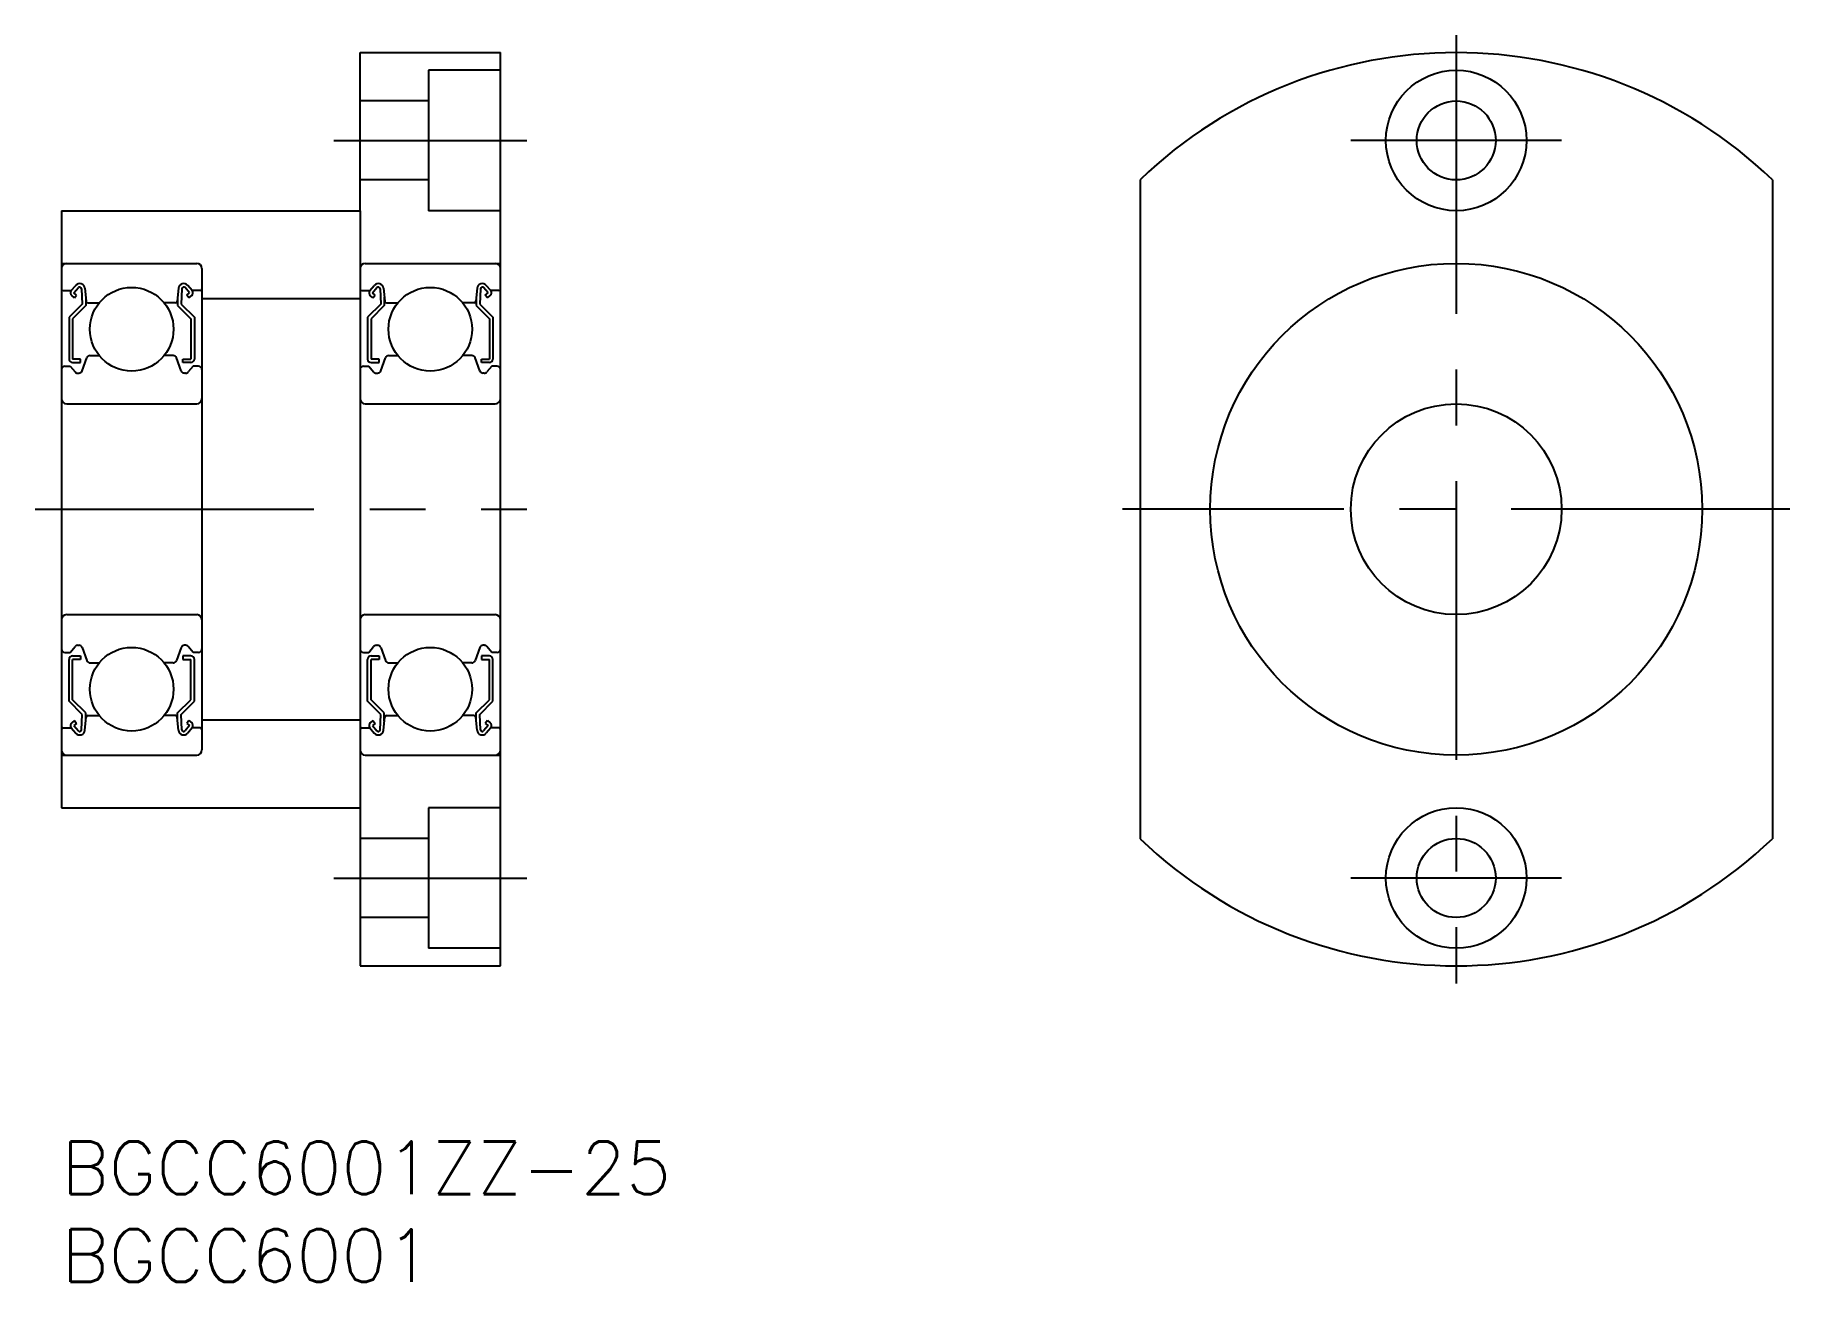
# Model space of a CAD drawing. Extents: x -1.5 to 98.4, y -8 to 63.
import ezdxf

# ---------------------------------------------------------------- set-up
doc = ezdxf.new("R2010")
doc.units = 0
doc.header["$LTSCALE"] = 0.5
doc.linetypes.add('CENTER', pattern=[50.8, 31.75, -6.35, 6.35, -6.35])
doc.linetypes.add('DASHED', pattern=[19.05, 12.7, -6.35])
for name, color, linetype in [('MSM_CENTER', 1, 'CENTER'), ('MSM_CONTINUOUS', 7, 'CONTINUOUS'), ('MSM_DASHED', 4, 'DASHED'), ('MSM_PART_NUMBER', 7, 'CONTINUOUS')]:
    doc.layers.add(name, color=color, linetype=linetype)
doc.styles.get("Standard").update_dxf_attribs({"font": 'txt.shx', "height": 3, "bigfont": 'bigfont.shx'})

msp = doc.modelspace()

# ---------------------------------------------------------------- linework, layer by layer
at = {"layer": 'MSM_CENTER'}
for p, q in [((79.41, 63), (79.41, 9)), ((15.5, 57), (26.5, 57)), ((85.41, 57), (73.41, 57)), ((-1.5, 36), (26.5, 36)), ((98.41, 36), (60.41, 36)), ((15.5, 15), (26.5, 15)), ((85.41, 15), (73.41, 15))]:
    msp.add_line(p, q, dxfattribs=at)
at = {"layer": 'MSM_CONTINUOUS'}
for p, q in [((17, 62), (25, 62)), ((17, 53), (17, 62)), ((25, 10), (25, 62)), ((25, 61), (20.9, 61)), ((20.9, 61), (20.9, 53)), ((20.9, 59.25), (17, 59.25)), ((20.9, 54.75), (17, 54.75)), ((61.41, 54.762), (61.41, 17.238)), ((97.41, 54.762), (97.41, 17.238)), ((0, 53), (0, 19)), ((0, 53), (17, 53)), ((25, 53), (20.9, 53)), ((0, 50), (7.7, 50)), ((17.3, 50), (25, 50)), ((8, 49.7), (8, 22.3)), ((17, 49.7), (17, 22.3)), ((0.1, 48.45), (0.56, 48.45)), ((0.56, 48.45), (0.81, 48.748)), ((0.738, 48.04), (0.585, 48.168)), ((0.713, 48.321), (0.963, 48.619)), ((0.866, 48.193), (0.713, 48.321)), ((0.738, 48.04), (0.866, 48.193)), ((1.14, 48.56), (1.183, 47.683)), ((1.338, 48.581), (1.403, 47.841)), ((1.383, 48.07), (1.383, 47.6)), ((6.662, 48.581), (6.597, 47.841)), ((6.617, 48.07), (6.617, 47.6)), ((6.86, 48.56), (6.817, 47.683)), ((7.287, 48.321), (7.037, 48.619)), ((7.134, 48.193), (7.287, 48.321)), ((7.262, 48.04), (7.134, 48.193)), ((7.44, 48.45), (7.19, 48.748)), ((7.262, 48.04), (7.415, 48.168)), ((7.9, 48.45), (7.44, 48.45)), ((8, 48), (17, 48)), ((17.1, 48.45), (17.56, 48.45)), ((17.56, 48.45), (17.81, 48.748)), ((17.738, 48.04), (17.585, 48.168)), ((17.713, 48.321), (17.963, 48.619)), ((17.866, 48.193), (17.713, 48.321)), ((17.738, 48.04), (17.866, 48.193)), ((18.14, 48.56), (18.183, 47.683)), ((18.338, 48.581), (18.403, 47.841)), ((18.383, 48.07), (18.383, 47.6)), ((23.662, 48.581), (23.597, 47.841)), ((23.617, 48.07), (23.617, 47.6)), ((23.86, 48.56), (23.817, 47.683)), ((24.287, 48.321), (24.037, 48.619)), ((24.134, 48.193), (24.287, 48.321)), ((24.262, 48.04), (24.134, 48.193)), ((24.44, 48.45), (24.19, 48.748)), ((24.262, 48.04), (24.415, 48.168)), ((24.9, 48.45), (24.44, 48.45)), ((1.183, 47.683), (0.433, 46.933)), ((1.383, 47.6), (0.633, 46.85)), ((1.503, 47.75), (2.151, 47.75)), ((6.497, 47.75), (5.849, 47.75)), ((6.617, 47.6), (7.367, 46.85)), ((6.817, 47.683), (7.567, 46.933)), ((18.183, 47.683), (17.433, 46.933)), ((18.383, 47.6), (17.633, 46.85)), ((18.503, 47.75), (19.151, 47.75)), ((23.497, 47.75), (22.849, 47.75)), ((23.617, 47.6), (24.367, 46.85)), ((23.817, 47.683), (24.567, 46.933)), ((0.433, 46.933), (0.433, 44.55)), ((0.633, 46.85), (0.633, 44.55)), ((7.367, 46.85), (7.367, 44.55)), ((7.567, 46.933), (7.567, 44.55)), ((17.433, 46.933), (17.433, 44.55)), ((17.633, 46.85), (17.633, 44.55)), ((24.367, 46.85), (24.367, 44.55)), ((24.567, 46.933), (24.567, 44.55)), ((0.2, 44.15), (0.5, 44.15)), ((0.5, 44.15), (0.776, 43.821)), ((1.083, 44.55), (0.633, 44.55)), ((0.633, 44.35), (1.083, 44.35)), ((1.083, 44.35), (1.083, 44.55)), ((1.182, 43.882), (1.45, 44.618)), ((1.638, 44.75), (2.151, 44.75)), ((6.362, 44.75), (5.849, 44.75)), ((6.818, 43.882), (6.55, 44.618)), ((6.917, 44.55), (7.367, 44.55)), ((6.917, 44.35), (6.917, 44.55)), ((7.367, 44.35), (6.917, 44.35)), ((7.5, 44.15), (7.224, 43.821)), ((7.8, 44.15), (7.5, 44.15)), ((17.2, 44.15), (17.5, 44.15)), ((17.5, 44.15), (17.776, 43.821)), ((18.083, 44.55), (17.633, 44.55)), ((17.633, 44.35), (18.083, 44.35)), ((18.083, 44.35), (18.083, 44.55)), ((18.182, 43.882), (18.45, 44.618)), ((18.638, 44.75), (19.151, 44.75)), ((23.362, 44.75), (22.849, 44.75)), ((23.818, 43.882), (23.55, 44.618)), ((23.917, 44.35), (23.917, 44.55)), ((23.917, 44.55), (24.367, 44.55)), ((24.367, 44.35), (23.917, 44.35)), ((24.5, 44.15), (24.224, 43.821)), ((24.8, 44.15), (24.5, 44.15)), ((0.929, 43.75), (0.994, 43.75)), ((7.071, 43.75), (7.006, 43.75)), ((17.929, 43.75), (17.994, 43.75)), ((24.071, 43.75), (24.006, 43.75)), ((0.3, 42), (7.7, 42)), ((17.3, 42), (24.7, 42)), ((0.3, 30), (7.7, 30)), ((17.3, 30), (24.7, 30)), ((0.5, 27.85), (0.776, 28.179)), ((0.929, 28.25), (0.994, 28.25)), ((1.182, 28.118), (1.45, 27.382)), ((6.818, 28.118), (6.55, 27.382)), ((7.071, 28.25), (7.006, 28.25)), ((7.5, 27.85), (7.224, 28.179)), ((17.5, 27.85), (17.776, 28.179)), ((17.929, 28.25), (17.994, 28.25)), ((18.182, 28.118), (18.45, 27.382)), ((23.818, 28.118), (23.55, 27.382)), ((24.071, 28.25), (24.006, 28.25)), ((24.5, 27.85), (24.224, 28.179)), ((0.2, 27.85), (0.5, 27.85)), ((0.433, 25.067), (0.433, 27.45)), ((0.633, 27.65), (1.083, 27.65)), ((0.633, 25.15), (0.633, 27.45)), ((1.083, 27.45), (0.633, 27.45)), ((1.083, 27.65), (1.083, 27.45)), ((1.638, 27.25), (2.151, 27.25)), ((6.362, 27.25), (5.849, 27.25)), ((6.917, 27.65), (6.917, 27.45)), ((7.367, 27.65), (6.917, 27.65)), ((6.917, 27.45), (7.367, 27.45)), ((7.367, 25.15), (7.367, 27.45)), ((7.8, 27.85), (7.5, 27.85)), ((7.567, 25.067), (7.567, 27.45)), ((17.2, 27.85), (17.5, 27.85)), ((17.433, 25.067), (17.433, 27.45)), ((17.633, 27.65), (18.083, 27.65)), ((17.633, 25.15), (17.633, 27.45)), ((18.083, 27.45), (17.633, 27.45)), ((18.083, 27.65), (18.083, 27.45)), ((18.638, 27.25), (19.151, 27.25)), ((23.362, 27.25), (22.849, 27.25)), ((23.917, 27.65), (23.917, 27.45)), ((24.367, 27.65), (23.917, 27.65)), ((23.917, 27.45), (24.367, 27.45)), ((24.367, 25.15), (24.367, 27.45)), ((24.8, 27.85), (24.5, 27.85)), ((24.567, 25.067), (24.567, 27.45)), ((1.183, 24.317), (0.433, 25.067)), ((1.383, 24.4), (0.633, 25.15)), ((6.617, 24.4), (7.367, 25.15)), ((6.817, 24.317), (7.567, 25.067)), ((18.183, 24.317), (17.433, 25.067)), ((18.383, 24.4), (17.633, 25.15)), ((23.617, 24.4), (24.367, 25.15)), ((23.817, 24.317), (24.567, 25.067)), ((1.14, 23.44), (1.183, 24.317)), ((1.338, 23.419), (1.403, 24.159)), ((1.383, 23.93), (1.383, 24.4)), ((1.503, 24.25), (2.151, 24.25)), ((6.497, 24.25), (5.849, 24.25)), ((6.662, 23.419), (6.597, 24.159)), ((6.617, 23.93), (6.617, 24.4)), ((6.86, 23.44), (6.817, 24.317)), ((8, 24), (17, 24)), ((18.14, 23.44), (18.183, 24.317)), ((18.338, 23.419), (18.403, 24.159)), ((18.383, 23.93), (18.383, 24.4)), ((18.503, 24.25), (19.151, 24.25)), ((23.497, 24.25), (22.849, 24.25)), ((23.662, 23.419), (23.597, 24.159)), ((23.617, 23.93), (23.617, 24.4)), ((23.86, 23.44), (23.817, 24.317)), ((0.1, 23.55), (0.56, 23.55)), ((0.56, 23.55), (0.81, 23.252)), ((0.738, 23.96), (0.585, 23.832)), ((0.866, 23.807), (0.713, 23.679)), ((0.713, 23.679), (0.963, 23.381)), ((0.738, 23.96), (0.866, 23.807)), ((7.287, 23.679), (7.037, 23.381)), ((7.262, 23.96), (7.134, 23.807)), ((7.134, 23.807), (7.287, 23.679)), ((7.44, 23.55), (7.19, 23.252)), ((7.262, 23.96), (7.415, 23.832)), ((7.9, 23.55), (7.44, 23.55)), ((17.1, 23.55), (17.56, 23.55)), ((17.56, 23.55), (17.81, 23.252)), ((17.738, 23.96), (17.585, 23.832)), ((17.866, 23.807), (17.713, 23.679)), ((17.713, 23.679), (17.963, 23.381)), ((17.738, 23.96), (17.866, 23.807)), ((24.287, 23.679), (24.037, 23.381)), ((24.262, 23.96), (24.134, 23.807)), ((24.134, 23.807), (24.287, 23.679)), ((24.44, 23.55), (24.19, 23.252)), ((24.262, 23.96), (24.415, 23.832)), ((24.9, 23.55), (24.44, 23.55)), ((0, 22), (7.7, 22)), ((17.3, 22), (25, 22)), ((0, 19), (17, 19)), ((17, 19), (17, 10)), ((25, 19), (20.9, 19)), ((20.9, 19), (20.9, 11)), ((20.9, 17.25), (17, 17.25)), ((20.9, 12.75), (17, 12.75)), ((25, 11), (20.9, 11)), ((17, 10), (25, 10))]:
    msp.add_line(p, q, dxfattribs=at)
for centre, radius in [((79.41, 57), 4), ((79.41, 57), 2.25), ((79.41, 36), 14), ((4, 46.25), 2.381), ((21, 46.25), 2.381), ((79.41, 36), 6), ((4, 25.75), 2.381), ((21, 25.75), 2.381), ((79.41, 15), 4), ((79.41, 15), 2.25)]:
    msp.add_circle(centre, radius, dxfattribs=at)
for centre, radius, start, end in [((79.41, 36), 26, 46.18694, 133.81306), ((0.3, 49.7), 0.3, 90, 180), ((7.7, 49.7), 0.3, 0, 90), ((17.3, 49.7), 0.3, 90, 180), ((24.7, 49.7), 0.3, 0, 90), ((0.1, 48.55), 0.1, 180, 270), ((0.713, 48.321), 0.2, 140.00197, 230.08631), ((1.039, 48.555), 0.3, 4.99676, 140.00197), ((1.04, 48.555), 0.1, 2.81979, 140.00215), ((6.961, 48.555), 0.3, 39.99803, 175.00324), ((6.96, 48.555), 0.1, 39.99785, 177.18021), ((7.287, 48.321), 0.2, 309.91369, 39.99803), ((7.9, 48.55), 0.1, 270, 0), ((17.1, 48.55), 0.1, 180, 270), ((17.713, 48.321), 0.2, 140.00197, 230.08631), ((18.039, 48.555), 0.3, 4.99676, 140.00197), ((18.04, 48.555), 0.1, 2.81979, 140.00215), ((23.961, 48.555), 0.3, 39.99803, 175.00324), ((23.96, 48.555), 0.1, 39.99785, 177.18021), ((24.287, 48.321), 0.2, 309.91369, 39.99803), ((24.9, 48.55), 0.1, 270, 0), ((1.503, 47.85), 0.1, 184.99676, 269.99912), ((6.497, 47.85), 0.1, 270.00088, 355.00324), ((18.503, 47.85), 0.1, 184.99676, 269.99912), ((23.497, 47.85), 0.1, 270.00088, 355.00324), ((0.2, 43.95), 0.2, 90, 180), ((0.633, 44.55), 0.2, 180, 270), ((1.638, 44.55), 0.2, 90, 159.99165), ((6.362, 44.55), 0.2, 20.00835, 90), ((7.367, 44.55), 0.2, 270, 0), ((7.8, 43.95), 0.2, 0, 90), ((17.2, 43.95), 0.2, 90, 180), ((17.633, 44.55), 0.2, 180, 270), ((18.638, 44.55), 0.2, 90, 159.99165), ((23.362, 44.55), 0.2, 20.00835, 90), ((24.367, 44.55), 0.2, 270, 0), ((24.8, 43.95), 0.2, 0, 90), ((0.929, 43.95), 0.2, 219.9952, 270), ((0.994, 43.95), 0.2, 270, 339.99165), ((7.006, 43.95), 0.2, 200.00835, 270), ((7.071, 43.95), 0.2, 270, 320.0048), ((17.929, 43.95), 0.2, 219.9952, 270), ((17.994, 43.95), 0.2, 270, 339.99165), ((24.006, 43.95), 0.2, 200.00835, 270), ((24.071, 43.95), 0.2, 270, 320.0048), ((0.3, 42.3), 0.3, 180, 270), ((7.7, 42.3), 0.3, 270, 0), ((17.3, 42.3), 0.3, 180, 270), ((24.7, 42.3), 0.3, 270, 0), ((0.3, 29.7), 0.3, 90, 180), ((7.7, 29.7), 0.3, 0, 90), ((17.3, 29.7), 0.3, 90, 180), ((24.7, 29.7), 0.3, 0, 90), ((0.2, 28.05), 0.2, 180, 270), ((0.929, 28.05), 0.2, 90, 140.0048), ((0.994, 28.05), 0.2, 20.00835, 90), ((7.006, 28.05), 0.2, 90, 159.99165), ((7.071, 28.05), 0.2, 39.9952, 90), ((7.8, 28.05), 0.2, 270, 0), ((17.2, 28.05), 0.2, 180, 270), ((17.929, 28.05), 0.2, 90, 140.0048), ((17.994, 28.05), 0.2, 20.00835, 90), ((24.006, 28.05), 0.2, 90, 159.99165), ((24.071, 28.05), 0.2, 39.9952, 90), ((24.8, 28.05), 0.2, 270, 0), ((0.633, 27.45), 0.2, 90, 180), ((1.638, 27.45), 0.2, 200.00835, 270), ((6.362, 27.45), 0.2, 270, 339.99165), ((7.367, 27.45), 0.2, 0, 90), ((17.633, 27.45), 0.2, 90, 180), ((18.638, 27.45), 0.2, 200.00835, 270), ((23.362, 27.45), 0.2, 270, 339.99165), ((24.367, 27.45), 0.2, 0, 90), ((1.503, 24.15), 0.1, 90.00088, 175.00324), ((6.497, 24.15), 0.1, 4.99676, 89.99912), ((18.503, 24.15), 0.1, 90.00088, 175.00324), ((23.497, 24.15), 0.1, 4.99676, 89.99912), ((0.1, 23.45), 0.1, 90, 180), ((0.713, 23.679), 0.2, 129.91369, 219.99803), ((1.039, 23.445), 0.3, 219.99803, 355.00324), ((1.04, 23.445), 0.1, 219.99785, 357.18021), ((6.961, 23.445), 0.3, 184.99676, 320.00197), ((6.96, 23.445), 0.1, 182.81979, 320.00215), ((7.287, 23.679), 0.2, 320.00197, 50.08631), ((7.9, 23.45), 0.1, 0, 90), ((17.1, 23.45), 0.1, 90, 180), ((17.713, 23.679), 0.2, 129.91369, 219.99803), ((18.039, 23.445), 0.3, 219.99803, 355.00324), ((18.04, 23.445), 0.1, 219.99785, 357.18021), ((23.961, 23.445), 0.3, 184.99676, 320.00197), ((23.96, 23.445), 0.1, 182.81979, 320.00215), ((24.287, 23.679), 0.2, 320.00197, 50.08631), ((24.9, 23.45), 0.1, 0, 90), ((0.3, 22.3), 0.3, 180, 270), ((7.7, 22.3), 0.3, 270, 0), ((17.3, 22.3), 0.3, 180, 270), ((24.7, 22.3), 0.3, 270, 0), ((79.41, 36), 26, 226.18694, 313.81306)]:
    msp.add_arc(centre, radius, start, end, dxfattribs=at)
at = {"layer": 'MSM_DASHED'}
for p, q in [((17, 53), (17, 49.7)), ((17, 22.3), (17, 19))]:
    msp.add_line(p, q, dxfattribs=at)

# ---------------------------------------------------------------- texts
at = {"layer": 'MSM_PART_NUMBER'}
for s, p in [('BGCC6001ZZ-25', (0, -3)), ('BGCC6001', (0, -8))]:
    msp.add_text(s, height=3, dxfattribs=at).set_placement(p)

doc.saveas('drawing.dxf')
